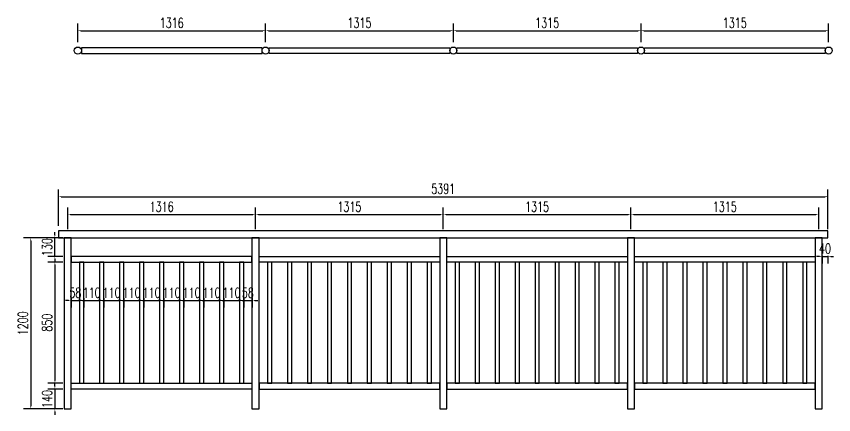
# Model space of a CAD drawing. Header units: millimetres. Extents: x -2430464 to 225692, y -180 to 1805330.
# Drawn here: x -1534397 to -1528671, y 608733 to 611527 of the extents above; entities that cross this region are included whole.
import ezdxf

# ---------------------------------------------------------------- set-up
doc = ezdxf.new("R2010")
doc.units = ezdxf.units.MM
doc.header["$LTSCALE"] = 1000
doc.layers.get('0').update_dxf_attribs({"linetype": 'CONTINUOUS'})
doc.layers.get('DEFPOINTS').update_dxf_attribs({"linetype": 'CONTINUOUS'})
doc.layers.add('W-PLASTIC_RAILINGS塑木栏杆', color=6, linetype='CONTINUOUS')
doc.layers.add('W-WOOD_FLOOR木地板', color=30, linetype='CONTINUOUS')
doc.styles.add('STANDARD_T3', font='simplex.shx', dxfattribs={"width": 0.7, "bigfont": 'gbcbig.shx'})
doc.dimstyles.new('W&&20', dxfattribs={"dimtxt": 70, "dimasz": 20, "dimexe": 50, "dimexo": 60, "dimgap": 20, "dimtad": 1, "dimdec": 0, "dimzin": 0, "dimdsep": 46, "dimtxsty": 'STANDARD_T3', "dimcen": 0.09, "dimclrd": 1, "dimclre": 1, "dimclrt": 7, "dimazin": 2, "dimtfac": 1, "dimtdec": 0, "dimtix": 1, "dimtmove": 2, "dimatfit": 3, "dimfxl": 0, "dimtolj": 1, "dimtzin": 0, "dimarcsym": 0})

# ---------------------------------------------------------------- blocks, each defined once
blk = doc.blocks.new('*U2510')
at = {"layer": 'W-PLASTIC_RAILINGS塑木栏杆'}
blk.add_lwpolyline([(-15, -420), (15, -420), (15, 430), (-15, 430)], close=True, dxfattribs=at)
blk = doc.blocks.new('*U2511')
at = {"layer": 'W-PLASTIC_RAILINGS塑木栏杆', "color": 0, "linetype": 'ByBlock', "lineweight": -2, "transparency": 16777216}
for p in [(0, 0), (140, 0), (280, 0), (420, 0), (560, 0), (700, 0), (840, 0), (980, 0), (1120, 0)]:
    blk.add_blockref('*U2510', p, dxfattribs=at)
blk = doc.blocks.new('*D2525')
at = {"layer": 'DEFPOINTS', "color": 0, "transparency": 16777216}
for p in [(-1534102.3, 609973.4), (-1534296.3, 608773.4), (-1534062.3, 608773.4)]:
    blk.add_point(p, dxfattribs=at)
at = {"layer": 'W-WOOD_FLOOR木地板', "color": 1, "lineweight": -2, "transparency": 16777216}
for p, q in [((-1534162.3, 609973.4), (-1534346.3, 609973.4)), ((-1534296.3, 609953.4), (-1534296.3, 608793.4)), ((-1534122.3, 608773.4), (-1534346.3, 608773.4))]:
    blk.add_line(p, q, dxfattribs=at)
at = {"layer": 'W-WOOD_FLOOR木地板', "color": 1, "transparency": 16777216}
for points in [[(-1534299.7, 609953.4), (-1534293, 609953.4), (-1534296.3, 609973.4)], [(-1534299.7, 608793.4), (-1534293, 608793.4), (-1534296.3, 608773.4)]]:
    blk.add_solid(points, dxfattribs=at)
at = {"layer": 'W-WOOD_FLOOR木地板', "color": 7, "transparency": 16777216, "insert": (-1534351.3, 609373.4), "char_height": 70, "attachment_point": 5, "rotation": 90, "style": 'STANDARD_T3'}
blk.add_mtext('\\A1;1200', dxfattribs=at)
blk = doc.blocks.new('*D2520')
at = {"layer": 'DEFPOINTS', "color": 0, "transparency": 16777216}
for p in [(-1534012.3, 609803.4), (-1534127.3, 608953.4), (-1534012.3, 608953.4)]:
    blk.add_point(p, dxfattribs=at)
at = {"layer": 'W-WOOD_FLOOR木地板', "color": 1, "lineweight": -2, "transparency": 16777216}
for p, q in [((-1534072.3, 609803.4), (-1534177.3, 609803.4)), ((-1534127.3, 609783.4), (-1534127.3, 608973.4)), ((-1534072.3, 608953.4), (-1534177.3, 608953.4))]:
    blk.add_line(p, q, dxfattribs=at)
at = {"layer": 'W-WOOD_FLOOR木地板', "color": 1, "transparency": 16777216}
for points in [[(-1534130.7, 609783.4), (-1534124, 609783.4), (-1534127.3, 609803.4)], [(-1534130.7, 608973.4), (-1534124, 608973.4), (-1534127.3, 608953.4)]]:
    blk.add_solid(points, dxfattribs=at)
at = {"layer": 'W-WOOD_FLOOR木地板', "color": 7, "transparency": 16777216, "insert": (-1534182.3, 609378.4), "char_height": 70, "attachment_point": 5, "rotation": 90, "style": 'STANDARD_T3'}
blk.add_mtext('\\A1;850', dxfattribs=at)
blk = doc.blocks.new('*D2521')
at = {"layer": 'DEFPOINTS', "color": 0, "transparency": 16777216}
for p in [(-1534127.3, 609973.4), (-1534012.3, 609973.4), (-1534012.3, 609843.4)]:
    blk.add_point(p, dxfattribs=at)
at = {"layer": 'W-WOOD_FLOOR木地板', "color": 1, "lineweight": -2, "transparency": 16777216}
for p, q in [((-1534127.3, 609993.4), (-1534127.3, 610013.4)), ((-1534072.3, 609973.4), (-1534177.3, 609973.4)), ((-1534127.3, 609843.4), (-1534127.3, 609973.4)), ((-1534072.3, 609843.4), (-1534177.3, 609843.4)), ((-1534127.3, 609823.4), (-1534127.3, 609803.4))]:
    blk.add_line(p, q, dxfattribs=at)
at = {"layer": 'W-WOOD_FLOOR木地板', "color": 1, "transparency": 16777216}
for points in [[(-1534130.7, 609993.4), (-1534124, 609993.4), (-1534127.3, 609973.4)], [(-1534130.7, 609823.4), (-1534124, 609823.4), (-1534127.3, 609843.4)]]:
    blk.add_solid(points, dxfattribs=at)
at = {"layer": 'W-WOOD_FLOOR木地板', "color": 7, "transparency": 16777216, "insert": (-1534182.3, 609908.4), "char_height": 70, "attachment_point": 5, "rotation": 90, "style": 'STANDARD_T3'}
blk.add_mtext('\\A1;130', dxfattribs=at)
blk = doc.blocks.new('*D2526')
at = {"layer": 'DEFPOINTS', "color": 0, "transparency": 16777216}
for p in [(-1534012.3, 608913.4), (-1534127.3, 608773.4), (-1534012.3, 608773.4)]:
    blk.add_point(p, dxfattribs=at)
at = {"layer": 'W-WOOD_FLOOR木地板', "color": 1, "lineweight": -2, "transparency": 16777216}
for p, q in [((-1534127.3, 608933.4), (-1534127.3, 608953.4)), ((-1534072.3, 608913.4), (-1534177.3, 608913.4)), ((-1534127.3, 608913.4), (-1534127.3, 608773.4)), ((-1534072.3, 608773.4), (-1534177.3, 608773.4)), ((-1534127.3, 608753.4), (-1534127.3, 608733.4))]:
    blk.add_line(p, q, dxfattribs=at)
at = {"layer": 'W-WOOD_FLOOR木地板', "color": 1, "transparency": 16777216}
for points in [[(-1534130.6, 608933.4), (-1534123.9, 608933.4), (-1534127.3, 608913.4)], [(-1534130.6, 608753.4), (-1534123.9, 608753.4), (-1534127.3, 608773.4)]]:
    blk.add_solid(points, dxfattribs=at)
at = {"layer": 'W-WOOD_FLOOR木地板', "color": 7, "transparency": 16777216, "insert": (-1534182.3, 608843.4), "char_height": 70, "attachment_point": 5, "rotation": 90, "style": 'STANDARD_T3'}
blk.add_mtext('\\A1;140', dxfattribs=at)
blk = doc.blocks.new('*D2527')
at = {"layer": 'DEFPOINTS', "color": 0, "transparency": 16777216}
for p in [(-1532721.3, 610136.9), (-1534037.3, 609973.4), (-1532721.3, 609973.4)]:
    blk.add_point(p, dxfattribs=at)
at = {"layer": 'W-WOOD_FLOOR木地板', "color": 1, "lineweight": -2, "transparency": 16777216}
for p, q in [((-1534037.3, 610033.4), (-1534037.3, 610186.9)), ((-1532721.3, 610033.4), (-1532721.3, 610186.9)), ((-1534017.3, 610136.9), (-1532741.3, 610136.9))]:
    blk.add_line(p, q, dxfattribs=at)
at = {"layer": 'W-WOOD_FLOOR木地板', "color": 1, "transparency": 16777216}
for points in [[(-1534017.3, 610140.2), (-1534017.3, 610133.6), (-1534037.3, 610136.9)], [(-1532741.3, 610140.2), (-1532741.3, 610133.6), (-1532721.3, 610136.9)]]:
    blk.add_solid(points, dxfattribs=at)
at = {"layer": 'W-WOOD_FLOOR木地板', "color": 7, "transparency": 16777216, "insert": (-1533379.3, 610191.9), "char_height": 70, "attachment_point": 5, "style": 'STANDARD_T3'}
blk.add_mtext('\\A1;1316', dxfattribs=at)
blk = doc.blocks.new('*D2528')
at = {"layer": 'DEFPOINTS', "color": 0, "transparency": 16777216}
for p in [(-1531406.3, 610136.9), (-1532721.3, 609973.4), (-1531406.3, 609973.4)]:
    blk.add_point(p, dxfattribs=at)
at = {"layer": 'W-WOOD_FLOOR木地板', "color": 1, "lineweight": -2, "transparency": 16777216}
for p, q in [((-1532721.3, 610033.4), (-1532721.3, 610186.9)), ((-1531406.3, 610033.4), (-1531406.3, 610186.9)), ((-1532701.3, 610136.9), (-1531426.3, 610136.9))]:
    blk.add_line(p, q, dxfattribs=at)
at = {"layer": 'W-WOOD_FLOOR木地板', "color": 1, "transparency": 16777216}
for points in [[(-1532701.3, 610140.2), (-1532701.3, 610133.6), (-1532721.3, 610136.9)], [(-1531426.3, 610140.2), (-1531426.3, 610133.6), (-1531406.3, 610136.9)]]:
    blk.add_solid(points, dxfattribs=at)
at = {"layer": 'W-WOOD_FLOOR木地板', "color": 7, "transparency": 16777216, "insert": (-1532063.8, 610191.9), "char_height": 70, "attachment_point": 5, "style": 'STANDARD_T3'}
blk.add_mtext('\\A1;1315', dxfattribs=at)
blk = doc.blocks.new('*D2529')
at = {"layer": 'DEFPOINTS', "color": 0, "transparency": 16777216}
for p in [(-1530091.3, 610136.9), (-1531406.3, 609973.4), (-1530091.3, 609973.4)]:
    blk.add_point(p, dxfattribs=at)
at = {"layer": 'W-WOOD_FLOOR木地板', "color": 1, "lineweight": -2, "transparency": 16777216}
for p, q in [((-1531406.3, 610033.4), (-1531406.3, 610186.9)), ((-1530091.3, 610033.4), (-1530091.3, 610186.9)), ((-1531386.3, 610136.9), (-1530111.3, 610136.9))]:
    blk.add_line(p, q, dxfattribs=at)
at = {"layer": 'W-WOOD_FLOOR木地板', "color": 1, "transparency": 16777216}
for points in [[(-1531386.3, 610140.2), (-1531386.3, 610133.6), (-1531406.3, 610136.9)], [(-1530111.3, 610140.2), (-1530111.3, 610133.6), (-1530091.3, 610136.9)]]:
    blk.add_solid(points, dxfattribs=at)
at = {"layer": 'W-WOOD_FLOOR木地板', "color": 7, "transparency": 16777216, "insert": (-1530748.8, 610191.9), "char_height": 70, "attachment_point": 5, "style": 'STANDARD_T3'}
blk.add_mtext('\\A1;1315', dxfattribs=at)
blk = doc.blocks.new('*D2522')
at = {"layer": 'DEFPOINTS', "color": 0, "transparency": 16777216}
for p in [(-1534012.3, 609610.9), (-1533954.3, 609610.9), (-1533954.3, 609533.9)]:
    blk.add_point(p, dxfattribs=at)
at = {"layer": 'W-WOOD_FLOOR木地板', "color": 1, "lineweight": -2, "transparency": 16777216}
for p, q in [((-1534032.3, 609533.9), (-1534052.3, 609533.9)), ((-1534012.3, 609550.9), (-1534012.3, 609483.9)), ((-1534012.3, 609533.9), (-1533954.3, 609533.9)), ((-1533954.3, 609550.9), (-1533954.3, 609483.9)), ((-1533934.3, 609533.9), (-1533914.3, 609533.9))]:
    blk.add_line(p, q, dxfattribs=at)
at = {"layer": 'W-WOOD_FLOOR木地板', "color": 1, "transparency": 16777216}
for points in [[(-1534032.3, 609537.2), (-1534032.3, 609530.6), (-1534012.3, 609533.9)], [(-1533934.3, 609537.2), (-1533934.3, 609530.6), (-1533954.3, 609533.9)]]:
    blk.add_solid(points, dxfattribs=at)
at = {"layer": 'W-WOOD_FLOOR木地板', "color": 7, "transparency": 16777216, "insert": (-1533983.3, 609588.9), "char_height": 70, "attachment_point": 5, "style": 'STANDARD_T3'}
blk.add_mtext('\\A1;58', dxfattribs=at)
blk = doc.blocks.new('*D2523')
at = {"layer": 'DEFPOINTS', "color": 0, "transparency": 16777216}
for p in [(-1533924.3, 609610.9), (-1533814.3, 609610.9), (-1533814.3, 609533.9)]:
    blk.add_point(p, dxfattribs=at)
at = {"layer": 'W-WOOD_FLOOR木地板', "color": 1, "lineweight": -2, "transparency": 16777216}
for p, q in [((-1533944.3, 609533.9), (-1533964.3, 609533.9)), ((-1533924.3, 609550.9), (-1533924.3, 609483.9)), ((-1533924.3, 609533.9), (-1533814.3, 609533.9)), ((-1533814.3, 609550.9), (-1533814.3, 609483.9)), ((-1533794.3, 609533.9), (-1533774.3, 609533.9))]:
    blk.add_line(p, q, dxfattribs=at)
at = {"layer": 'W-WOOD_FLOOR木地板', "color": 1, "transparency": 16777216}
for points in [[(-1533944.3, 609537.2), (-1533944.3, 609530.6), (-1533924.3, 609533.9)], [(-1533794.3, 609537.2), (-1533794.3, 609530.6), (-1533814.3, 609533.9)]]:
    blk.add_solid(points, dxfattribs=at)
at = {"layer": 'W-WOOD_FLOOR木地板', "color": 7, "transparency": 16777216, "insert": (-1533869.3, 609588.9), "char_height": 70, "attachment_point": 5, "style": 'STANDARD_T3'}
blk.add_mtext('\\A1;110', dxfattribs=at)
blk = doc.blocks.new('*D2530')
at = {"layer": 'DEFPOINTS', "color": 0, "transparency": 16777216}
for p in [(-1528776.3, 610136.9), (-1530091.3, 609973.4), (-1528776.3, 609973.4)]:
    blk.add_point(p, dxfattribs=at)
at = {"layer": 'W-WOOD_FLOOR木地板', "color": 1, "lineweight": -2, "transparency": 16777216}
for p, q in [((-1530091.3, 610033.4), (-1530091.3, 610186.9)), ((-1528776.3, 610033.4), (-1528776.3, 610186.9)), ((-1530071.3, 610136.9), (-1528796.3, 610136.9))]:
    blk.add_line(p, q, dxfattribs=at)
at = {"layer": 'W-WOOD_FLOOR木地板', "color": 1, "transparency": 16777216}
for points in [[(-1530071.3, 610140.2), (-1530071.3, 610133.6), (-1530091.3, 610136.9)], [(-1528796.3, 610140.2), (-1528796.3, 610133.6), (-1528776.3, 610136.9)]]:
    blk.add_solid(points, dxfattribs=at)
at = {"layer": 'W-WOOD_FLOOR木地板', "color": 7, "transparency": 16777216, "insert": (-1529433.8, 610191.9), "char_height": 70, "attachment_point": 5, "style": 'STANDARD_T3'}
blk.add_mtext('\\A1;1315', dxfattribs=at)
blk = doc.blocks.new('*D2512')
at = {"layer": 'DEFPOINTS', "color": 0, "transparency": 16777216}
for p in [(-1533784.3, 609610.9), (-1533674.3, 609610.9), (-1533674.3, 609533.9)]:
    blk.add_point(p, dxfattribs=at)
at = {"layer": 'W-WOOD_FLOOR木地板', "color": 1, "lineweight": -2, "transparency": 16777216}
for p, q in [((-1533804.3, 609533.9), (-1533824.3, 609533.9)), ((-1533784.3, 609550.9), (-1533784.3, 609483.9)), ((-1533784.3, 609533.9), (-1533674.3, 609533.9)), ((-1533674.3, 609550.9), (-1533674.3, 609483.9)), ((-1533654.3, 609533.9), (-1533634.3, 609533.9))]:
    blk.add_line(p, q, dxfattribs=at)
at = {"layer": 'W-WOOD_FLOOR木地板', "color": 1, "transparency": 16777216}
for points in [[(-1533804.3, 609537.2), (-1533804.3, 609530.6), (-1533784.3, 609533.9)], [(-1533654.3, 609537.2), (-1533654.3, 609530.6), (-1533674.3, 609533.9)]]:
    blk.add_solid(points, dxfattribs=at)
at = {"layer": 'W-WOOD_FLOOR木地板', "color": 7, "transparency": 16777216, "insert": (-1533729.3, 609588.9), "char_height": 70, "attachment_point": 5, "style": 'STANDARD_T3'}
blk.add_mtext('\\A1;110', dxfattribs=at)
blk = doc.blocks.new('*D2513')
at = {"layer": 'DEFPOINTS', "color": 0, "transparency": 16777216}
for p in [(-1533644.3, 609610.9), (-1533534.3, 609610.9), (-1533534.3, 609533.9)]:
    blk.add_point(p, dxfattribs=at)
at = {"layer": 'W-WOOD_FLOOR木地板', "color": 1, "lineweight": -2, "transparency": 16777216}
for p, q in [((-1533664.3, 609533.9), (-1533684.3, 609533.9)), ((-1533644.3, 609550.9), (-1533644.3, 609483.9)), ((-1533644.3, 609533.9), (-1533534.3, 609533.9)), ((-1533534.3, 609550.9), (-1533534.3, 609483.9)), ((-1533514.3, 609533.9), (-1533494.3, 609533.9))]:
    blk.add_line(p, q, dxfattribs=at)
at = {"layer": 'W-WOOD_FLOOR木地板', "color": 1, "transparency": 16777216}
for points in [[(-1533664.3, 609537.2), (-1533664.3, 609530.6), (-1533644.3, 609533.9)], [(-1533514.3, 609537.2), (-1533514.3, 609530.6), (-1533534.3, 609533.9)]]:
    blk.add_solid(points, dxfattribs=at)
at = {"layer": 'W-WOOD_FLOOR木地板', "color": 7, "transparency": 16777216, "insert": (-1533589.3, 609588.9), "char_height": 70, "attachment_point": 5, "style": 'STANDARD_T3'}
blk.add_mtext('\\A1;110', dxfattribs=at)
blk = doc.blocks.new('*D2514')
at = {"layer": 'DEFPOINTS', "color": 0, "transparency": 16777216}
for p in [(-1533504.3, 609610.9), (-1533394.3, 609610.9), (-1533394.3, 609533.9)]:
    blk.add_point(p, dxfattribs=at)
at = {"layer": 'W-WOOD_FLOOR木地板', "color": 1, "lineweight": -2, "transparency": 16777216}
for p, q in [((-1533524.3, 609533.9), (-1533544.3, 609533.9)), ((-1533504.3, 609550.9), (-1533504.3, 609483.9)), ((-1533504.3, 609533.9), (-1533394.3, 609533.9)), ((-1533394.3, 609550.9), (-1533394.3, 609483.9)), ((-1533374.3, 609533.9), (-1533354.3, 609533.9))]:
    blk.add_line(p, q, dxfattribs=at)
at = {"layer": 'W-WOOD_FLOOR木地板', "color": 1, "transparency": 16777216}
for points in [[(-1533524.3, 609537.2), (-1533524.3, 609530.6), (-1533504.3, 609533.9)], [(-1533374.3, 609537.2), (-1533374.3, 609530.6), (-1533394.3, 609533.9)]]:
    blk.add_solid(points, dxfattribs=at)
at = {"layer": 'W-WOOD_FLOOR木地板', "color": 7, "transparency": 16777216, "insert": (-1533449.3, 609588.9), "char_height": 70, "attachment_point": 5, "style": 'STANDARD_T3'}
blk.add_mtext('\\A1;110', dxfattribs=at)
blk = doc.blocks.new('*D2515')
at = {"layer": 'DEFPOINTS', "color": 0, "transparency": 16777216}
for p in [(-1533364.3, 609610.9), (-1533254.3, 609610.9), (-1533254.3, 609533.9)]:
    blk.add_point(p, dxfattribs=at)
at = {"layer": 'W-WOOD_FLOOR木地板', "color": 1, "lineweight": -2, "transparency": 16777216}
for p, q in [((-1533384.3, 609533.9), (-1533404.3, 609533.9)), ((-1533364.3, 609550.9), (-1533364.3, 609483.9)), ((-1533364.3, 609533.9), (-1533254.3, 609533.9)), ((-1533254.3, 609550.9), (-1533254.3, 609483.9)), ((-1533234.3, 609533.9), (-1533214.3, 609533.9))]:
    blk.add_line(p, q, dxfattribs=at)
at = {"layer": 'W-WOOD_FLOOR木地板', "color": 1, "transparency": 16777216}
for points in [[(-1533384.3, 609537.2), (-1533384.3, 609530.6), (-1533364.3, 609533.9)], [(-1533234.3, 609537.2), (-1533234.3, 609530.6), (-1533254.3, 609533.9)]]:
    blk.add_solid(points, dxfattribs=at)
at = {"layer": 'W-WOOD_FLOOR木地板', "color": 7, "transparency": 16777216, "insert": (-1533309.3, 609588.9), "char_height": 70, "attachment_point": 5, "style": 'STANDARD_T3'}
blk.add_mtext('\\A1;110', dxfattribs=at)
blk = doc.blocks.new('*D2516')
at = {"layer": 'DEFPOINTS', "color": 0, "transparency": 16777216}
for p in [(-1533224.3, 609610.9), (-1533114.3, 609610.9), (-1533114.3, 609533.9)]:
    blk.add_point(p, dxfattribs=at)
at = {"layer": 'W-WOOD_FLOOR木地板', "color": 1, "lineweight": -2, "transparency": 16777216}
for p, q in [((-1533244.3, 609533.9), (-1533264.3, 609533.9)), ((-1533224.3, 609550.9), (-1533224.3, 609483.9)), ((-1533224.3, 609533.9), (-1533114.3, 609533.9)), ((-1533114.3, 609550.9), (-1533114.3, 609483.9)), ((-1533094.3, 609533.9), (-1533074.3, 609533.9))]:
    blk.add_line(p, q, dxfattribs=at)
at = {"layer": 'W-WOOD_FLOOR木地板', "color": 1, "transparency": 16777216}
for points in [[(-1533244.3, 609537.2), (-1533244.3, 609530.6), (-1533224.3, 609533.9)], [(-1533094.3, 609537.2), (-1533094.3, 609530.6), (-1533114.3, 609533.9)]]:
    blk.add_solid(points, dxfattribs=at)
at = {"layer": 'W-WOOD_FLOOR木地板', "color": 7, "transparency": 16777216, "insert": (-1533169.3, 609588.9), "char_height": 70, "attachment_point": 5, "style": 'STANDARD_T3'}
blk.add_mtext('\\A1;110', dxfattribs=at)
blk = doc.blocks.new('*D2517')
at = {"layer": 'DEFPOINTS', "color": 0, "transparency": 16777216}
for p in [(-1533084.3, 609610.9), (-1532974.3, 609610.9), (-1532974.3, 609533.9)]:
    blk.add_point(p, dxfattribs=at)
at = {"layer": 'W-WOOD_FLOOR木地板', "color": 1, "lineweight": -2, "transparency": 16777216}
for p, q in [((-1533104.3, 609533.9), (-1533124.3, 609533.9)), ((-1533084.3, 609550.9), (-1533084.3, 609483.9)), ((-1533084.3, 609533.9), (-1532974.3, 609533.9)), ((-1532974.3, 609550.9), (-1532974.3, 609483.9)), ((-1532954.3, 609533.9), (-1532934.3, 609533.9))]:
    blk.add_line(p, q, dxfattribs=at)
at = {"layer": 'W-WOOD_FLOOR木地板', "color": 1, "transparency": 16777216}
for points in [[(-1533104.3, 609537.2), (-1533104.3, 609530.6), (-1533084.3, 609533.9)], [(-1532954.3, 609537.2), (-1532954.3, 609530.6), (-1532974.3, 609533.9)]]:
    blk.add_solid(points, dxfattribs=at)
at = {"layer": 'W-WOOD_FLOOR木地板', "color": 7, "transparency": 16777216, "insert": (-1533029.3, 609588.9), "char_height": 70, "attachment_point": 5, "style": 'STANDARD_T3'}
blk.add_mtext('\\A1;110', dxfattribs=at)
blk = doc.blocks.new('*D2518')
at = {"layer": 'DEFPOINTS', "color": 0, "transparency": 16777216}
for p in [(-1532944.3, 609610.9), (-1532834.3, 609610.9), (-1532834.3, 609533.9)]:
    blk.add_point(p, dxfattribs=at)
at = {"layer": 'W-WOOD_FLOOR木地板', "color": 1, "lineweight": -2, "transparency": 16777216}
for p, q in [((-1532964.3, 609533.9), (-1532984.3, 609533.9)), ((-1532944.3, 609550.9), (-1532944.3, 609483.9)), ((-1532944.3, 609533.9), (-1532834.3, 609533.9)), ((-1532834.3, 609550.9), (-1532834.3, 609483.9)), ((-1532814.3, 609533.9), (-1532794.3, 609533.9))]:
    blk.add_line(p, q, dxfattribs=at)
at = {"layer": 'W-WOOD_FLOOR木地板', "color": 1, "transparency": 16777216}
for points in [[(-1532964.3, 609537.2), (-1532964.3, 609530.6), (-1532944.3, 609533.9)], [(-1532814.3, 609537.2), (-1532814.3, 609530.6), (-1532834.3, 609533.9)]]:
    blk.add_solid(points, dxfattribs=at)
at = {"layer": 'W-WOOD_FLOOR木地板', "color": 7, "transparency": 16777216, "insert": (-1532889.3, 609588.9), "char_height": 70, "attachment_point": 5, "style": 'STANDARD_T3'}
blk.add_mtext('\\A1;110', dxfattribs=at)
blk = doc.blocks.new('*D2519')
at = {"layer": 'DEFPOINTS', "color": 0, "transparency": 16777216}
for p in [(-1532804.3, 609610.9), (-1532746.2, 609610.9), (-1532746.2, 609533.9)]:
    blk.add_point(p, dxfattribs=at)
at = {"layer": 'W-WOOD_FLOOR木地板', "color": 1, "lineweight": -2, "transparency": 16777216}
for p, q in [((-1532824.3, 609533.9), (-1532844.3, 609533.9)), ((-1532804.3, 609550.9), (-1532804.3, 609483.9)), ((-1532804.3, 609533.9), (-1532746.2, 609533.9)), ((-1532746.2, 609550.9), (-1532746.2, 609483.9)), ((-1532726.2, 609533.9), (-1532706.2, 609533.9))]:
    blk.add_line(p, q, dxfattribs=at)
at = {"layer": 'W-WOOD_FLOOR木地板', "color": 1, "transparency": 16777216}
for points in [[(-1532824.3, 609537.2), (-1532824.3, 609530.6), (-1532804.3, 609533.9)], [(-1532726.2, 609537.2), (-1532726.2, 609530.6), (-1532746.2, 609533.9)]]:
    blk.add_solid(points, dxfattribs=at)
at = {"layer": 'W-WOOD_FLOOR木地板', "color": 7, "transparency": 16777216, "insert": (-1532775.3, 609588.9), "char_height": 70, "attachment_point": 5, "style": 'STANDARD_T3'}
blk.add_mtext('\\A1;58', dxfattribs=at)
blk = doc.blocks.new('*D2524')
at = {"layer": 'DEFPOINTS', "color": 0, "transparency": 16777216}
for p in [(-1528711.3, 610262.1), (-1534102.3, 609998.4), (-1528711.3, 609973.4)]:
    blk.add_point(p, dxfattribs=at)
at = {"layer": 'W-WOOD_FLOOR木地板', "color": 1, "lineweight": -2, "transparency": 16777216}
for p, q in [((-1534102.3, 610058.4), (-1534102.3, 610312.1)), ((-1528711.3, 610033.4), (-1528711.3, 610312.1)), ((-1534082.3, 610262.1), (-1528731.3, 610262.1))]:
    blk.add_line(p, q, dxfattribs=at)
at = {"layer": 'W-WOOD_FLOOR木地板', "color": 1, "transparency": 16777216}
for points in [[(-1534082.3, 610265.5), (-1534082.3, 610258.8), (-1534102.3, 610262.1)], [(-1528731.3, 610265.5), (-1528731.3, 610258.8), (-1528711.3, 610262.1)]]:
    blk.add_solid(points, dxfattribs=at)
at = {"layer": 'W-WOOD_FLOOR木地板', "color": 7, "transparency": 16777216, "insert": (-1531406.8, 610317.1), "char_height": 70, "attachment_point": 5, "style": 'STANDARD_T3'}
blk.add_mtext('\\A1;5391', dxfattribs=at)
blk = doc.blocks.new('*D2531')
at = {"color": 1, "lineweight": -2, "transparency": 16777216}
for p, q in [((-1528771.3, 609843.4), (-1528791.3, 609843.4)), ((-1528751.3, 609848.4), (-1528751.3, 609793.4)), ((-1528751.3, 609843.4), (-1528711.3, 609843.4)), ((-1528711.3, 609848.4), (-1528711.3, 609793.4)), ((-1528691.3, 609843.4), (-1528671.3, 609843.4))]:
    blk.add_line(p, q, dxfattribs=at)
at = {"color": 1, "transparency": 16777216}
for points in [[(-1528771.3, 609846.7), (-1528771.3, 609840.1), (-1528751.3, 609843.4)], [(-1528691.3, 609846.7), (-1528691.3, 609840.1), (-1528711.3, 609843.4)]]:
    blk.add_solid(points, dxfattribs=at)
at = {"layer": 'DEFPOINTS', "color": 0, "transparency": 16777216}
for p in [(-1528751.3, 609973.4), (-1528711.3, 609973.4), (-1528711.3, 609843.4)]:
    blk.add_point(p, dxfattribs=at)
at = {"color": 7, "transparency": 16777216, "insert": (-1528731.3, 609898.4), "char_height": 70, "attachment_point": 5, "style": 'STANDARD_T3'}
blk.add_mtext('\\A1;40', dxfattribs=at)
blk = doc.blocks.new('*D2532')
at = {"color": 1, "lineweight": -2, "transparency": 16777216}
for p, q in [((-1533966.5, 611346.7), (-1533966.5, 611475.9)), ((-1532651, 611346.7), (-1532651, 611475.9)), ((-1533946.5, 611425.9), (-1532671, 611425.9))]:
    blk.add_line(p, q, dxfattribs=at)
at = {"color": 1, "transparency": 16777216}
for points in [[(-1533946.5, 611429.3), (-1533946.5, 611422.6), (-1533966.5, 611425.9)], [(-1532671, 611429.3), (-1532671, 611422.6), (-1532651, 611425.9)]]:
    blk.add_solid(points, dxfattribs=at)
at = {"layer": 'DEFPOINTS', "color": 0, "transparency": 16777216}
for p in [(-1532651, 611425.9), (-1533966.5, 611286.7), (-1532651, 611286.7)]:
    blk.add_point(p, dxfattribs=at)
at = {"color": 7, "transparency": 16777216, "insert": (-1533308.8, 611480.9), "char_height": 70, "attachment_point": 5, "style": 'STANDARD_T3'}
blk.add_mtext('\\A1;1316', dxfattribs=at)
blk = doc.blocks.new('*D2533')
at = {"color": 1, "lineweight": -2, "transparency": 16777216}
for p, q in [((-1532651, 611346.7), (-1532651, 611475.9)), ((-1531335.5, 611346.7), (-1531335.5, 611475.9)), ((-1532631, 611425.9), (-1531355.5, 611425.9))]:
    blk.add_line(p, q, dxfattribs=at)
at = {"color": 1, "transparency": 16777216}
for points in [[(-1532631, 611429.3), (-1532631, 611422.6), (-1532651, 611425.9)], [(-1531355.5, 611429.3), (-1531355.5, 611422.6), (-1531335.5, 611425.9)]]:
    blk.add_solid(points, dxfattribs=at)
at = {"layer": 'DEFPOINTS', "color": 0, "transparency": 16777216}
for p in [(-1531335.5, 611425.9), (-1532651, 611286.7), (-1531335.5, 611286.7)]:
    blk.add_point(p, dxfattribs=at)
at = {"color": 7, "transparency": 16777216, "insert": (-1531993.3, 611480.9), "char_height": 70, "attachment_point": 5, "style": 'STANDARD_T3'}
blk.add_mtext('\\A1;1315', dxfattribs=at)
blk = doc.blocks.new('*D2534')
at = {"color": 1, "lineweight": -2, "transparency": 16777216}
for p, q in [((-1531335.5, 611346.7), (-1531335.5, 611475.9)), ((-1530021, 611346.7), (-1530021, 611475.9)), ((-1531315.5, 611425.9), (-1530041, 611425.9))]:
    blk.add_line(p, q, dxfattribs=at)
at = {"color": 1, "transparency": 16777216}
for points in [[(-1531315.5, 611429.3), (-1531315.5, 611422.6), (-1531335.5, 611425.9)], [(-1530041, 611429.3), (-1530041, 611422.6), (-1530021, 611425.9)]]:
    blk.add_solid(points, dxfattribs=at)
at = {"layer": 'DEFPOINTS', "color": 0, "transparency": 16777216}
for p in [(-1530021, 611425.9), (-1531335.5, 611286.7), (-1530021, 611286.7)]:
    blk.add_point(p, dxfattribs=at)
at = {"color": 7, "transparency": 16777216, "insert": (-1530678.3, 611480.9), "char_height": 70, "attachment_point": 5, "style": 'STANDARD_T3'}
blk.add_mtext('\\A1;1315', dxfattribs=at)
blk = doc.blocks.new('*D2535')
at = {"color": 1, "lineweight": -2, "transparency": 16777216}
for p, q in [((-1530021, 611346.7), (-1530021, 611475.9)), ((-1528706.5, 611346.7), (-1528706.5, 611475.9)), ((-1530001, 611425.9), (-1528726.5, 611425.9))]:
    blk.add_line(p, q, dxfattribs=at)
at = {"color": 1, "transparency": 16777216}
for points in [[(-1530001, 611429.3), (-1530001, 611422.6), (-1530021, 611425.9)], [(-1528726.5, 611429.3), (-1528726.5, 611422.6), (-1528706.5, 611425.9)]]:
    blk.add_solid(points, dxfattribs=at)
at = {"layer": 'DEFPOINTS', "color": 0, "transparency": 16777216}
for p in [(-1528706.5, 611425.9), (-1530021, 611286.7), (-1528706.5, 611286.7)]:
    blk.add_point(p, dxfattribs=at)
at = {"color": 7, "transparency": 16777216, "insert": (-1529363.8, 611480.9), "char_height": 70, "attachment_point": 5, "style": 'STANDARD_T3'}
blk.add_mtext('\\A1;1315', dxfattribs=at)
blk = doc.blocks.new('*U2726')
at = {"layer": 'W-PLASTIC_RAILINGS塑木栏杆'}
blk.add_lwpolyline([(-15, -420), (15, -420), (15, 430), (-15, 430)], close=True, dxfattribs=at)
blk = doc.blocks.new('*U2727')
at = {"layer": 'W-PLASTIC_RAILINGS塑木栏杆', "color": 0, "linetype": 'ByBlock', "lineweight": -2, "transparency": 16777216}
for p in [(0, 0), (140, 0), (280, 0), (420, 0), (560, 0), (700, 0), (840, 0), (980, 0), (1120, 0)]:
    blk.add_blockref('*U2726', p, dxfattribs=at)
blk = doc.blocks.new('*U2728')
at = {"layer": 'W-PLASTIC_RAILINGS塑木栏杆'}
blk.add_lwpolyline([(-15, -420), (15, -420), (15, 430), (-15, 430)], close=True, dxfattribs=at)
blk = doc.blocks.new('*U2729')
at = {"layer": 'W-PLASTIC_RAILINGS塑木栏杆', "color": 0, "linetype": 'ByBlock', "lineweight": -2, "transparency": 16777216}
for p in [(0, 0), (140, 0), (280, 0), (420, 0), (560, 0), (700, 0), (840, 0), (980, 0), (1120, 0)]:
    blk.add_blockref('*U2728', p, dxfattribs=at)
blk = doc.blocks.new('*U2730')
at = {"layer": 'W-PLASTIC_RAILINGS塑木栏杆'}
blk.add_lwpolyline([(-15, -420), (15, -420), (15, 430), (-15, 430)], close=True, dxfattribs=at)
blk = doc.blocks.new('*U2731')
at = {"layer": 'W-PLASTIC_RAILINGS塑木栏杆', "color": 0, "linetype": 'ByBlock', "lineweight": -2, "transparency": 16777216}
for p in [(0, 0), (140, 0), (280, 0), (420, 0), (560, 0), (700, 0), (840, 0), (980, 0), (1120, 0)]:
    blk.add_blockref('*U2730', p, dxfattribs=at)

msp = doc.modelspace()

# ---------------------------------------------------------------- linework, layer by layer
at = {"layer": 'W-PLASTIC_RAILINGS塑木栏杆'}
for points in [[(-1533941.52, 611266.68), (-1532676.02, 611266.68), (-1532676.02, 611306.68), (-1533941.52, 611306.68)], [(-1531360.52, 611266.68), (-1532626.02, 611266.68), (-1532626.02, 611306.68), (-1531360.52, 611306.68)], [(-1530046.02, 611266.68), (-1531310.52, 611266.68), (-1531310.52, 611306.68), (-1530046.02, 611306.68)], [(-1528731.52, 611266.68), (-1529996.02, 611266.68), (-1529996.02, 611306.68), (-1528731.52, 611306.68)], [(-1534102.33, 609973.41), (-1528711.33, 609973.41), (-1528711.33, 610023.41), (-1534102.33, 610023.41)], [(-1534062.33, 608773.41), (-1534012.33, 608773.41), (-1534012.33, 609973.41), (-1534062.33, 609973.41)], [(-1532746.33, 608773.41), (-1532696.33, 608773.41), (-1532696.33, 609973.41), (-1532746.33, 609973.41)], [(-1531431.33, 608773.41), (-1531381.33, 608773.41), (-1531381.33, 609973.41), (-1531431.33, 609973.41)], [(-1530116.33, 608773.41), (-1530066.33, 608773.41), (-1530066.33, 609973.41), (-1530116.33, 609973.41)], [(-1528801.33, 608773.41), (-1528751.33, 608773.41), (-1528751.33, 609973.41), (-1528801.33, 609973.41)], [(-1534012.33, 609803.41), (-1532746.33, 609803.41), (-1532746.33, 609843.41), (-1534012.33, 609843.41)], [(-1531431.33, 609803.41), (-1532696.33, 609803.41), (-1532696.33, 609843.41), (-1531431.33, 609843.41)], [(-1530116.33, 609803.41), (-1531381.33, 609803.41), (-1531381.33, 609843.41), (-1530116.33, 609843.41)], [(-1528801.33, 609803.41), (-1530066.33, 609803.41), (-1530066.33, 609843.41), (-1528801.33, 609843.41)], [(-1534012.33, 608953.41), (-1532746.33, 608953.41), (-1532746.33, 608913.41), (-1534012.33, 608913.41)], [(-1531431.33, 608953.41), (-1532696.33, 608953.41), (-1532696.33, 608913.41), (-1531431.33, 608913.41)], [(-1530116.33, 608953.41), (-1531381.33, 608953.41), (-1531381.33, 608913.41), (-1530116.33, 608913.41)], [(-1528801.33, 608953.41), (-1530066.33, 608953.41), (-1530066.33, 608913.41), (-1528801.33, 608913.41)]]:
    msp.add_lwpolyline(points, close=True, dxfattribs=at)
for centre in [(-1533966.52, 611286.68), (-1532651.02, 611286.68), (-1531335.52, 611286.68), (-1530021.02, 611286.68), (-1528706.52, 611286.68)]:
    msp.add_circle(centre, 25, dxfattribs=at)

# ---------------------------------------------------------------- block references
for name, p in [('*U2511', (-1533939.33, 609373.41)), ('*U2727', (-1532623.33, 609373.41)), ('*U2729', (-1531308.33, 609373.41)), ('*U2731', (-1529993.33, 609373.41))]:
    msp.add_blockref(name, p, dxfattribs=at)

# ---------------------------------------------------------------- dimensions: what is measured, and where the dimension line sits
for base, p1, p2, picture, middle in [((-1532651.02246301, 611425.93638823), (-1533966.52246301, 611286.67798291), (-1532651.02246301, 611286.67798291), '*D2532', (-1533308.77246301, 611480.93638823)), ((-1531335.52246301, 611425.93638823), (-1532651.02246301, 611286.67798291), (-1531335.52246301, 611286.67798291), '*D2533', (-1531993.27246301, 611480.93638823)), ((-1530021.02246301, 611425.93638823), (-1531335.52246301, 611286.67798291), (-1530021.02246301, 611286.67798291), '*D2534', (-1530678.27246301, 611480.93638823)), ((-1528706.52246301, 611425.93638823), (-1530021.02246301, 611286.67798291), (-1528706.52246301, 611286.67798291), '*D2535', (-1529363.77246301, 611480.93638823))]:
    dim = msp.add_linear_dim(base=base, p1=p1, p2=p2, dimstyle='W&&20')
    dim.commit()
    dim.dimension.update_dxf_attribs({"geometry": picture, "text_midpoint": middle})
at = {"color": 1}
dim = msp.add_linear_dim(base=(-1528711.33, 609843.41), p1=(-1528751.33, 609973.41), p2=(-1528711.33, 609973.41), dimstyle='W&&20', override={"dimfxl": 5, "dimfxlon": 1, "dimarcsym": 2}, dxfattribs=at)
dim.commit()
dim.dimension.update_dxf_attribs({"geometry": '*D2531', "text_midpoint": (-1528731.33, 609898.41)})
at = {"layer": 'W-WOOD_FLOOR木地板'}
for base, p1, p2, picture, middle in [((-1528711.33, 610262.15), (-1534102.33, 609998.41), (-1528711.33, 609973.41), '*D2524', (-1531406.83, 610317.15)), ((-1532721.33, 610136.91), (-1534037.33, 609973.41), (-1532721.33, 609973.41), '*D2527', (-1533379.33, 610191.91)), ((-1531406.33, 610136.91), (-1532721.33, 609973.41), (-1531406.33, 609973.41), '*D2528', (-1532063.83, 610191.91)), ((-1530091.33, 610136.91), (-1531406.33, 609973.41), (-1530091.33, 609973.41), '*D2529', (-1530748.83, 610191.91)), ((-1528776.33, 610136.91), (-1530091.33, 609973.41), (-1528776.33, 609973.41), '*D2530', (-1529433.83, 610191.91)), ((-1533954.33, 609533.91), (-1534012.33, 609610.91), (-1533954.33, 609610.91), '*D2522', (-1533983.33, 609588.91)), ((-1533814.33, 609533.91), (-1533924.33, 609610.91), (-1533814.33, 609610.91), '*D2523', (-1533869.33, 609588.91)), ((-1533674.33, 609533.91), (-1533784.33, 609610.91), (-1533674.33, 609610.91), '*D2512', (-1533729.33, 609588.91)), ((-1533534.33, 609533.91), (-1533644.33, 609610.91), (-1533534.33, 609610.91), '*D2513', (-1533589.33, 609588.91)), ((-1533394.33, 609533.91), (-1533504.33, 609610.91), (-1533394.33, 609610.91), '*D2514', (-1533449.33, 609588.91)), ((-1533254.33, 609533.91), (-1533364.33, 609610.91), (-1533254.33, 609610.91), '*D2515', (-1533309.33, 609588.91)), ((-1533114.33, 609533.91), (-1533224.33, 609610.91), (-1533114.33, 609610.91), '*D2516', (-1533169.33, 609588.91)), ((-1532974.33, 609533.91), (-1533084.33, 609610.91), (-1532974.33, 609610.91), '*D2517', (-1533029.33, 609588.91)), ((-1532834.33, 609533.91), (-1532944.33, 609610.91), (-1532834.33, 609610.91), '*D2518', (-1532889.33, 609588.91)), ((-1532746.23, 609533.91), (-1532804.33, 609610.91), (-1532746.23, 609610.91), '*D2519', (-1532775.28, 609588.91))]:
    dim = msp.add_linear_dim(base=base, p1=p1, p2=p2, dimstyle='W&&20', dxfattribs=at)
    dim.commit()
    dim.dimension.update_dxf_attribs({"geometry": picture, "text_midpoint": middle})
for base, p1, p2, picture, middle in [((-1534127.33, 609973.41), (-1534012.33, 609843.41), (-1534012.33, 609973.41), '*D2521', (-1534182.33, 609908.41)), ((-1534296.33, 608773.41), (-1534102.33, 609973.41), (-1534062.33, 608773.41), '*D2525', (-1534351.33, 609373.41)), ((-1534127.33, 608953.41), (-1534012.33, 609803.41), (-1534012.33, 608953.41), '*D2520', (-1534182.33, 609378.41)), ((-1534127.26, 608773.41), (-1534012.33, 608913.41), (-1534012.33, 608773.41), '*D2526', (-1534182.26, 608843.41))]:
    dim = msp.add_linear_dim(base=base, p1=p1, p2=p2, angle=90, dimstyle='W&&20', dxfattribs=at)
    dim.commit()
    dim.dimension.update_dxf_attribs({"geometry": picture, "text_midpoint": middle})

doc.saveas('drawing.dxf')
